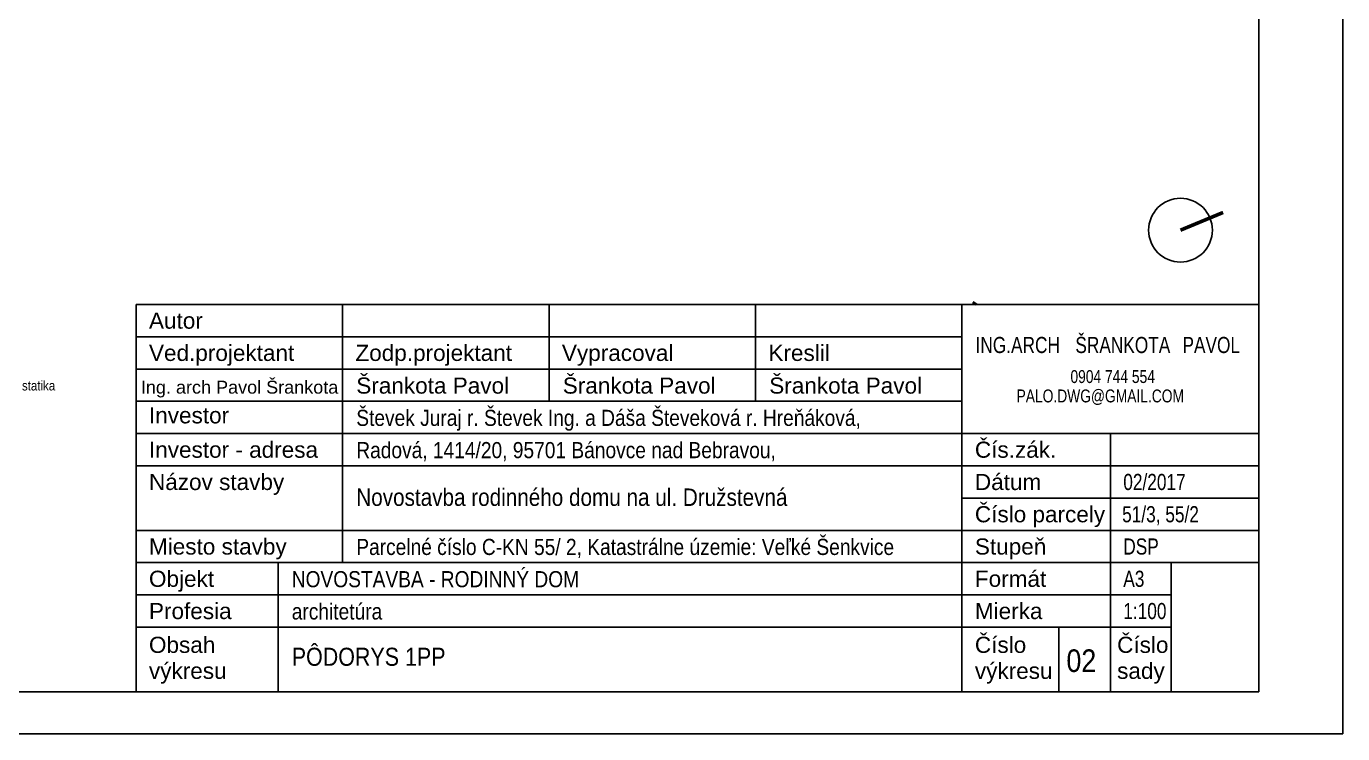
# Model space of a CAD drawing. Header units: millimetres. Extents: x 462666 to 1244237, y 2328025 to 3795663.
# Drawn here: x 1084427 to 1104828, y 2864837 to 2875796 of the extents above; entities that cross this region are included whole.
import ezdxf
from ezdxf.enums import TextEntityAlignment as Align

# ---------------------------------------------------------------- set-up
doc = ezdxf.new("R2010")
doc.units = ezdxf.units.MM
for name, color, linetype in [('KOTY', 96, 'Continuous'), ('MUR_POH', 64, 'Continuous'), ('POP', 7, 'Continuous'), ('RAM_100', 160, 'Continuous'), ('ROZPISKA100', 7, 'Continuous'), ('TXT_50_MIESTN', 7, 'Continuous')]:
    doc.layers.add(name, color=color, linetype=linetype)
doc.layers.add('P', color=250, linetype='Continuous', lineweight=100)
doc.styles.add('ARIAL', font='arial.ttf', dxfattribs={"height": 250})
doc.styles.add('ROMANS', font='arial.ttf', dxfattribs={"width": 0.85})

# ---------------------------------------------------------------- blocks, each defined once
blk = doc.blocks.new('Z_RAM_A_3_hp 1220')
at = {"layer": 'POP', "linetype": 'Continuous'}
blk.add_lwpolyline([(-288.5, -408), (-6.5, -408), (-6.5, -13), (-288.5, -13)], close=True, dxfattribs=at)
at = {"layer": 'RAM_100', "linetype": 'Continuous'}
for points in [[(-297, -420), (0, -420), (0, 0), (-297, 0)], [(-288.5, -13), (-288.5, -408), (-6.5, -408), (-6.5, -13)]]:
    blk.add_lwpolyline(points, close=True, dxfattribs=at)

msp = doc.modelspace()

# ---------------------------------------------------------------- linework, layer by layer
at = {"layer": 'KOTY'}
msp.add_line((1104827.7, 2865336.7), (1104827.7, 2864836.7), dxfattribs=at)
msp.add_line((1104827.7, 2865336.7), (1104827.7, 2864836.7), dxfattribs=at)
at = {"layer": 'P', "color": 252, "linetype": 'Continuous'}
msp.add_lwpolyline([(1099131.3, 2871516.9), (1099109.1, 2871486.7)], dxfattribs=at)
msp.add_lwpolyline([(1099131.3, 2871516.9), (1099109.1, 2871486.7)], dxfattribs=at)
at = {"layer": 'ROZPISKA100', "color": 2}
for p, q in [((1086127.7, 2871486.7), (1086127.7, 2865486.7)), ((1103527.7, 2871486.7), (1086127.7, 2871486.7)), ((1086127.7, 2871486.7), (1086127.7, 2865486.7)), ((1103527.7, 2871486.7), (1086127.7, 2871486.7)), ((1098927.7, 2871486.7), (1098927.7, 2865486.7)), ((1098927.7, 2871486.7), (1098927.7, 2865486.7)), ((1103527.7, 2865486.7), (1103527.7, 2871486.7)), ((1103527.7, 2865486.7), (1103527.7, 2871486.7)), ((1086127.7, 2869486.7), (1103527.7, 2869486.7)), ((1086127.7, 2869486.7), (1103527.7, 2869486.7)), ((1103527.7, 2867486.7), (1086127.7, 2867486.7)), ((1103527.7, 2867486.7), (1086127.7, 2867486.7)), ((1086127.7, 2865486.7), (1103527.7, 2865486.7)), ((1086127.7, 2865486.7), (1103527.7, 2865486.7))]:
    msp.add_line(p, q, dxfattribs=at)
at = {"layer": 'ROZPISKA100'}
for p, q in [((1089327.7, 2867486.7), (1089327.7, 2871486.7)), ((1089327.7, 2867486.7), (1089327.7, 2871486.7)), ((1092527.7, 2869986.7), (1092527.7, 2871486.7)), ((1092527.7, 2869986.7), (1092527.7, 2871486.7)), ((1095727.7, 2869986.7), (1095727.7, 2871486.7)), ((1095727.7, 2869986.7), (1095727.7, 2871486.7)), ((1086127.7, 2870986.7), (1098927.7, 2870986.7)), ((1086127.7, 2870986.7), (1098927.7, 2870986.7)), ((1086127.7, 2870486.7), (1098927.7, 2870486.7)), ((1086127.7, 2870486.7), (1098927.7, 2870486.7)), ((1086127.7, 2869986.7), (1098927.7, 2869986.7)), ((1086127.7, 2869986.7), (1098927.7, 2869986.7)), ((1101227.7, 2865486.7), (1101227.7, 2869486.7)), ((1101227.7, 2865486.7), (1101227.7, 2869486.7)), ((1086127.7, 2868986.7), (1103527.7, 2868986.7)), ((1086127.7, 2868986.7), (1103527.7, 2868986.7)), ((1098927.7, 2868486.7), (1103527.7, 2868486.7)), ((1098927.7, 2868486.7), (1103527.7, 2868486.7)), ((1086127.7, 2867986.7), (1103527.7, 2867986.7)), ((1086127.7, 2867986.7), (1103527.7, 2867986.7)), ((1088327.7, 2867486.7), (1088327.7, 2865491.1)), ((1088327.7, 2867486.7), (1088327.7, 2865491.1)), ((1086127.7, 2866986.7), (1102170.8, 2866986.7)), ((1086127.7, 2866986.7), (1102170.8, 2866986.7)), ((1086127.7, 2866486.7), (1102170.8, 2866486.7)), ((1086127.7, 2866486.7), (1102170.8, 2866486.7)), ((1100427.7, 2865486.7), (1100427.7, 2866486.7)), ((1100427.7, 2865486.7), (1100427.7, 2866486.7))]:
    msp.add_line(p, q, dxfattribs=at)
at = {"layer": 'ROZPISKA100', "flags": 128}
msp.add_lwpolyline([(1102170.8, 2865486.7), (1102170.8, 2867486.7)], dxfattribs=at)
at = {"layer": 'TXT_50_MIESTN', "const_width": 56.2}
msp.add_lwpolyline([(1102313.9, 2872638), (1102975, 2872912.6)], dxfattribs=at)
at = {"layer": 'TXT_50_MIESTN'}
msp.add_circle((1102313.9, 2872638), 494.3, dxfattribs=at)

# ---------------------------------------------------------------- block references
at = {"layer": 'MUR_POH', "ltscale": 0.3, "xscale": 100, "yscale": 100, "zscale": 100, "rotation": 270.0000000000635}
msp.add_blockref('Z_RAM_A_3_hp 1220', (1104827.7, 2864836.7), dxfattribs=at)
msp.add_blockref('Z_RAM_A_3_hp 1220', (1104827.7, 2864836.7), dxfattribs=at)

# ---------------------------------------------------------------- texts
at = {"layer": 'ROZPISKA100'}
for s, height, style, p in [('Autor', 250, 'ARIAL', (1086327.7, 2871111.7)), ('Autor', 250, 'ARIAL', (1086327.7, 2871111.7)), ('Ved.projektant', 250, 'ARIAL', (1086327.7, 2870611.7)), ('Ved.projektant', 250, 'ARIAL', (1086327.7, 2870611.7)), ('Zodp.projektant', 250, 'ARIAL', (1089527.7, 2870611.7)), ('Zodp.projektant', 250, 'ARIAL', (1089527.7, 2870611.7)), ('Vypracoval', 250, 'ARIAL', (1092727.7, 2870611.7)), ('Vypracoval', 250, 'ARIAL', (1092727.7, 2870611.7)), ('Kreslil', 250, 'ARIAL', (1095927.7, 2870611.7)), ('Kreslil', 250, 'ARIAL', (1095927.7, 2870611.7)), ('Ing. arch Pavol Šrankota ', 200, 'ROMANS', (1086202.7, 2870105.3)), ('Ing. arch Pavol Šrankota ', 200, 'ROMANS', (1086202.7, 2870105.3)), ('Šrankota Pavol', 250, 'ROMANS', (1089540.7, 2870105.3)), ('Šrankota Pavol', 250, 'ROMANS', (1089540.7, 2870105.3)), ('Šrankota Pavol', 250, 'ROMANS', (1092740.7, 2870105.3)), ('Šrankota Pavol', 250, 'ROMANS', (1092740.7, 2870105.3)), ('Šrankota Pavol', 250, 'ROMANS', (1095940.7, 2870105.3)), ('Šrankota Pavol', 250, 'ROMANS', (1095940.7, 2870105.3)), ('Investor', 250, 'ARIAL', (1086327.7, 2869644.4)), ('Investor', 250, 'ARIAL', (1086327.7, 2869644.4)), ('Investor - adresa', 250, 'ARIAL', (1086327.7, 2869111.7)), ('Investor - adresa', 250, 'ARIAL', (1086327.7, 2869111.7)), ('Čís.zák.', 250, 'ARIAL', (1099127.7, 2869111.7)), ('Čís.zák.', 250, 'ARIAL', (1099127.7, 2869111.7)), ('Názov stavby', 250, 'ARIAL', (1086327.7, 2868611.7)), ('Názov stavby', 250, 'ARIAL', (1086327.7, 2868611.7)), ('Dátum', 250, 'ARIAL', (1099127.7, 2868611.7)), ('Dátum', 250, 'ARIAL', (1099127.7, 2868611.7)), ('Číslo parcely', 250, 'ARIAL', (1099127.7, 2868111.7)), ('Číslo parcely', 250, 'ARIAL', (1099127.7, 2868111.7)), ('Miesto stavby', 250, 'ARIAL', (1086327.7, 2867611.7)), ('Miesto stavby', 250, 'ARIAL', (1086327.7, 2867611.7)), ('Stupeň', 250, 'ARIAL', (1099127.7, 2867611.7)), ('Stupeň', 250, 'ARIAL', (1099127.7, 2867611.7)), ('Objekt', 250, 'ARIAL', (1086327.7, 2867111.7)), ('Objekt', 250, 'ARIAL', (1086327.7, 2867111.7)), ('Formát', 250, 'ARIAL', (1099127.7, 2867111.7)), ('Formát', 250, 'ARIAL', (1099127.7, 2867111.7)), ('Profesia', 250, 'ARIAL', (1086327.7, 2866611.7)), ('Profesia', 250, 'ARIAL', (1086327.7, 2866611.7)), ('Mierka', 250, 'ARIAL', (1099127.7, 2866611.7)), ('Mierka', 250, 'ARIAL', (1099127.7, 2866611.7)), ('Obsah', 250, 'ARIAL', (1086327.7, 2866088.3)), ('Obsah', 250, 'ARIAL', (1086327.7, 2866088.3)), ('Číslo', 250, 'ARIAL', (1099127.7, 2866088.3)), ('Číslo', 250, 'ARIAL', (1099127.7, 2866088.3)), ('Číslo', 250, 'ARIAL', (1101332.2, 2866088.3)), ('výkresu', 250, 'ARIAL', (1086327.7, 2865685.8)), ('výkresu', 250, 'ARIAL', (1086327.7, 2865685.8)), ('výkresu', 250, 'ARIAL', (1099127.7, 2865685.8)), ('výkresu', 250, 'ARIAL', (1099127.7, 2865685.8)), ('sady', 250, 'ARIAL', (1101332.2, 2865685.8))]:
    msp.add_text(s, height=height, dxfattribs=dict(at, style=style)).set_placement(p)
at = {"layer": 'ROZPISKA100', "style": 'ROMANS', "width": 0.85}
for s, height, p in [('Števek Juraj r. Števek Ing. a Dáša Števeková r. Hreňáková, ', 250, (1089540.7, 2869605.3)), ('Števek Juraj r. Števek Ing. a Dáša Števeková r. Hreňáková, ', 250, (1089540.7, 2869605.3)), ('Radová, 1414/20, 95701 Bánovce nad Bebravou,', 250, (1089540.7, 2869105.3)), ('Radová, 1414/20, 95701 Bánovce nad Bebravou,', 250, (1089540.7, 2869105.3)), ('Novostavba rodinného domu na ul. Družstevná', 270, (1089540.7, 2868365.6)), ('Parcelné číslo C-KN 55/ 2, Katastrálne územie:^JVeľké Šenkvice', 250, (1089540.7, 2867605.3)), ('Parcelné číslo C-KN 55/ 2, Katastrálne územie:^JVeľké Šenkvice', 250, (1089540.7, 2867605.3)), ('NOVOSTAVBA - RODINNÝ DOM', 250, (1088540.7, 2867105.3)), ('architetúra', 250, (1088540.7, 2866605.3)), ('PÔDORYS 1PP', 280, (1088540.7, 2865888.2)), ('02', 350, (1100546.5, 2865792.5))]:
    msp.add_text(s, height=height, dxfattribs=at).set_placement(p)
at = {"layer": 'ROZPISKA100', "width": 0.8}
for tag, p, s in [('ING.ARCH', (1099138.3, 2870734.1), 'KRESLIL'), ('ING.ARCH', (1099138.3, 2870734.1), 'KRESLIL'), ('ŠRANKOTA', (1100685, 2870734.1), 'KRESLIL'), ('ŠRANKOTA', (1100685, 2870734.1), 'KRESLIL'), ('PAVOL', (1102345, 2870734.1), 'KRESLIL'), ('PAVOL', (1102345, 2870734.1), 'KRESLIL'), ('02/2017', (1101427.7, 2868611.7), 'DÁTUM'), ('51/3, 55/2', (1101409.9, 2868111.7), 'ARCH.ČÍSLO'), ('DSP', (1101427.7, 2867611.7), 'STUPEŇ'), ('A3', (1101427.7, 2867111.7), 'FORMÁT'), ('1:100', (1101427.7, 2866611.7), 'MIERKA')]:
    msp.add_attdef(tag, p, s, height=250, dxfattribs=at)
for tag, p in [('0904 744 554', (1101263.4, 2870369.7)), ('0904 744 554', (1101263.4, 2870369.7)), ('PALO.DWG@GMAIL.COM', (1101071.2, 2870069.5)), ('PALO.DWG@GMAIL.COM', (1101071.2, 2870069.5))]:
    msp.add_attdef(tag, text='KRESLIL', height=200, dxfattribs=at).set_placement(p, align=Align.MIDDLE_CENTER)
at = {"layer": 'TXT_50_MIESTN', "style": 'ROMANS', "width": 0.85}
msp.add_text('velox stropná tvarovka - prosím viď statika', height=150, dxfattribs=at).set_placement((1081538.2, 2870154.6))

doc.saveas('drawing.dxf')
